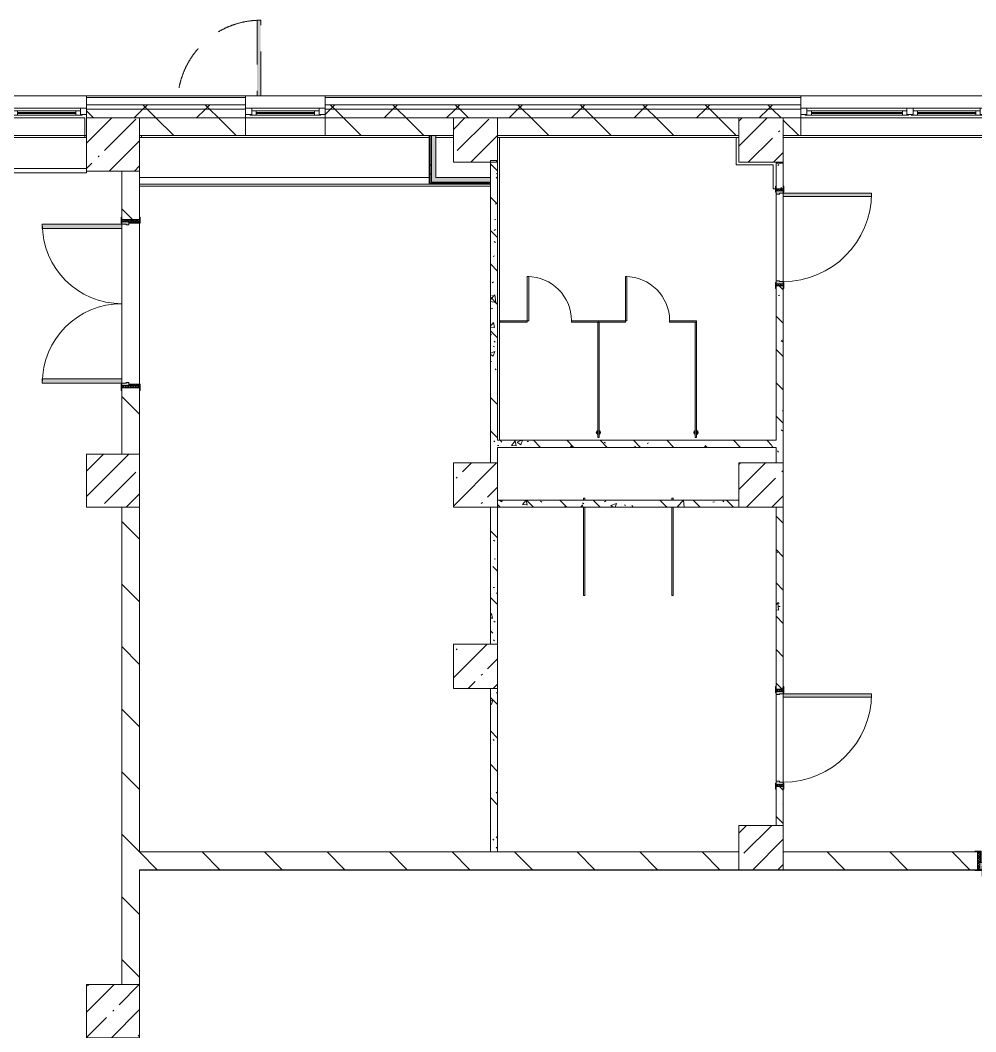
# Model space of a CAD drawing. Header units: millimetres. Extents: x -3456 to 185767, y -8553 to 29000.
# Drawn here: x 124167 to 134976, y 16767 to 28205 of the extents above; entities that cross this region are included whole.
import ezdxf

# ---------------------------------------------------------------- set-up
doc = ezdxf.new("R2010")
doc.units = ezdxf.units.MM
doc.linetypes.add('200_ШТРИХ__ш1_п0_6_', pattern=[800, 500, -300])
for name, color, linetype, lineweight in [('A-DETL-MBND-1', 7, '200_ШТРИХ__ш1_п0_6_', 9), ('A-DOOR-6', 7, 'Continuous', 5), ('A-GENM', 7, 'Continuous', 5), ('A-GLAZ-2', 7, 'Continuous', 5), ('A-WALL', 7, 'Continuous', 9), ('A-WALL-3', 7, 'Continuous', 5), ('I-WALL-3', 7, 'Continuous', 5), ('S-COLS-2', 7, 'Continuous', 5)]:
    doc.layers.add(name, color=color, linetype=linetype, lineweight=lineweight)
for name, color, linetype, lineweight, true_color in [('A-DOOR-3', 7, 'Continuous', 5, 0xaaaaaa), ('A-DOOR-4', 7, 'Continuous', 5, 0xe2e2e2), ('A-DOOR-FRAM-4', 7, 'Continuous', 5, 0xe2e2e2), ('A-DOOR-FRAM-5', 7, 'Continuous', 5, 0xaaaaaa), ('A-FLOR-2', 7, 'Continuous', 5, 0xaaaaaa), ('A-GENM-1', 7, 'Continuous', 5, 0xe2ddcd), ('I-WALL-1', 7, 'Continuous', 5, 0xe7e7e7), ('I-WALL-5', 7, 'Continuous', 5, 0x787878)]:
    doc.layers.add(name, color=color, linetype=linetype, lineweight=lineweight, true_color=true_color)
pattern_1 = [(45, (58756.86, 0), (-285.1231, 285.1231), []), (45, (59042, 0), (-285.1231, 285.1231), [504.031, -100.806, 16.764, -84.042])]
pattern_2 = [(135, (58756.86, 0), (-353.5534, -353.5534), [])]
pattern_3 = [(135, (58756.86, 0), (-377.1708, -377.1708), [533.4, -88.9, 17.78, -88.9]), (135, (58756.86, 376.94), (-377.1708, -377.1708), []), (50, (58756.86, 0), (637.6445, -55.7866), [66.675, -733.425]), (355, (58756.86, 0), (-123.3494, 668.699), [53.34, -586.74]), (100.451, (58810, -4.65), (514.299, 612.908), [56.665, -623.315]), (46.184, (58756.86, 177.8), (948.7764, -147.15), [100.012, -1100.137]), (96.636, (58835.9, 165.5), (830.909, 865.997), [84.998, -934.973]), (351.184, (58756.9, 177.8), (830.918, 865.988), [80.01, -880.11]), (21, (58845.76, 133.35), (530.6506, -357.9283), [66.675, -733.425]), (326, (58845.76, 133.35), (216.308, 644.6585), [53.34, -586.74]), (71.451, (58890, 103.5), (746.9596, 286.7243), [56.665, -623.315]), (37.5, (58756.86, 0), (10.8105, 295.9426), [16.764, -562.864, 16.764, -578.866, -588.962]), (37.5, (58756.86, 0), (10.8105, 295.9426), [-1175.258, 16.764, -572.198]), (7.5, (58756.86, 0), (233.8692, 350.6318), [16.764, -322.834, 16.764, -549.529, -224.472]), (7.5, (58756.86, 0), (233.8692, 350.6318), [-905.891, 16.764, -207.708]), (327.5, (58558.61, 0), (474.5678, -20.0513), [16.764, -205.486, 16.764, -676.656, -920.115]), (327.5, (58558.61, 0), (474.5678, -20.0513), [-915.67, 16.764, -903.351]), (317.5, (58469.7, 0), (518.4522, 88.9934), [16.764, -272.161, 16.764, -443.738, -653.415]), (317.5, (58469.7, 0), (518.4522, 88.9934), [-749.427, 16.764, -636.651])]
pattern_4 = [(45, (58756.86, 0), (-353.5534, 353.5534), []), (135, (58756.86, 0), (-353.5534, -353.5534), [])]
pattern_5 = [(45, (58756.86, 0), (-530.33, 530.33), []), (135, (58756.86, 0), (-530.33, -530.33), [])]

# ---------------------------------------------------------------- blocks, each defined once
blk = doc.blocks.new('BSC_Колонна _Прямоугольная - 600х600-V98-2_6_1_птичка')
at = {"layer": 'S-COLS-2'}
h = blk.add_hatch(dxfattribs=at)
h.set_pattern_fill('FP_127', color=256, style=0, pattern_type=2)
h.set_pattern_definition([(45, (-66460, -17000), (-285.1231, 285.1231), []), (45, (-66174.88, -17000), (-285.1231, 285.1231), [504.031, -100.806, 16.764, -84.042])])
h.paths.add_polyline_path([(-300, -300), (300, -300), (300, 300), (-300, 300), (-300, 7)])
for p, q in [((300, 300), (-300, 300)), ((-300, 300), (-300, -300)), ((300, -300), (300, 300)), ((-300, -300), (300, -300))]:
    blk.add_line(p, q, dxfattribs=at)
blk = doc.blocks.new('BSC_Колонна _Прямоугольная - 500х500-V123-2_6_1_птичка')
at = {"layer": 'S-COLS-2'}
h = blk.add_hatch(dxfattribs=at)
h.set_pattern_fill('FP_153', color=256, style=0, pattern_type=2)
h.set_pattern_definition([(45, (-73790, -22950), (-285.1231, 285.1231), []), (45, (-73504.88, -22950), (-285.1231, 285.1231), [504.031, -100.806, 16.764, -84.042])])
h.paths.add_polyline_path([(-250, -250), (250, -250), (250, 250), (-250, 250), (-250, -158)])
for p, q in [((250, 250), (-250, 250)), ((-250, 250), (-250, -250)), ((250, -250), (250, 250)), ((-250, -250), (250, -250))]:
    blk.add_line(p, q, dxfattribs=at)
blk = doc.blocks.new('BSC_Колонна _Прямоугольная - 500х500-V124-2_6_1_птичка')
at = {"layer": 'S-COLS-2'}
h = blk.add_hatch(dxfattribs=at)
h.set_pattern_fill('FP_154', color=256, style=0, pattern_type=2)
h.set_pattern_definition([(45, (-70560, -22950), (-285.1231, 285.1231), []), (45, (-70274.88, -22950), (-285.1231, 285.1231), [504.031, -100.806, 16.764, -84.042])])
h.paths.add_polyline_path([(-250, -250), (250, -250), (250, 250), (-250, 250), (-250, -158)])
for p, q in [((250, 250), (-250, 250)), ((-250, 250), (-250, -250)), ((250, -250), (250, 250)), ((-250, -250), (250, -250))]:
    blk.add_line(p, q, dxfattribs=at)
blk = doc.blocks.new('110_Дверь_СКБ_1Ст_Внутренняя1 - Д-4 1100x2100h_су мгн-V128-2_6_1_птичка')
at = {"layer": 'A-DOOR-3'}
h = blk.add_hatch(dxfattribs=at)
h.set_pattern_fill('FP_15', color=256, style=0, pattern_type=2)
h.set_pattern_definition([(135, (1751.41, 164.685), (-14.14214, -14.14214), []), (225, (1751.41, 164.685), (14.14214, -14.14214), [])])
h.paths.add_polyline_path([(562.5, 100), (537.5, 100), (537.5, -100), (562.5, -100)])
at = {"layer": 'A-DOOR-4'}
h = blk.add_hatch(color=256, dxfattribs=at)
h.paths.add_polyline_path([(512.5, 100), (512.5, 60), (502.5, 60), (502.5, 20), (537.5, 20), (537.5, 100)])
h.paths.add_polyline_path([(-487.5, 100), (-512.5, 100), (-512.5, 20), (-477.5, 20), (-477.5, 60), (-487.5, 60)])
at = {"layer": 'A-DOOR-FRAM-4'}
for points in [[(-487.5, 1100), (-487.5, 100), (-447.5, 100), (-447.5, 1100)], [(-567.5, 108), (-567.5, 100), (-497.5, 100), (-497.5, 108)], [(-497.5, 20), (-512.5, 20), (-512.5, -100), (-497.5, -100)], [(522.5, 108), (522.5, 100), (592.5, 100), (592.5, 108)], [(537.5, 20), (522.5, 20), (522.5, -100), (537.5, -100)], [(-567.5, -100), (-567.5, -108), (-497.5, -108), (-497.5, -100)], [(592.5, -100), (522.5, -100), (522.5, -108), (592.5, -108)]]:
    blk.add_hatch(color=256, dxfattribs=at).paths.add_polyline_path(points)
at = {"layer": 'A-DOOR-FRAM-5'}
h = blk.add_hatch(dxfattribs=at)
h.set_pattern_fill('FP_16', color=256, style=0, pattern_type=2)
h.set_pattern_definition([(45, (-371.384, 164.685), (-14.1421, 14.1421), []), (135, (-371.384, 164.685), (-14.1421, -14.1421), [])])
h.paths.add_polyline_path([(-512.5, 100), (-537.5, 100), (-537.5, -100), (-512.5, -100)])
at = {"layer": 'A-DOOR-3'}
for p, q in [((-487.5, 1100), (-487.5, 100)), ((-447.5, 1100), (-487.5, 1100)), ((-447.5, 100), (-447.5, 1100)), ((-487.5, 100), (-447.5, 100))]:
    blk.add_line(p, q, dxfattribs=at)
blk.add_arc((-487.5, 100), 1000, 360, 90, dxfattribs=at)
at = {"layer": 'A-DOOR-FRAM-5'}
for p, q in [((-497.5, 108), (-567.5, 108)), ((-567.5, 108), (-567.5, 100)), ((-567.5, 100), (-497.5, 100)), ((-512.5, 100), (-537.5, 100)), ((-537.5, 100), (-537.5, -100)), ((-487.5, 100), (-512.5, 100)), ((-512.5, 100), (-512.5, 20)), ((-512.5, -100), (-512.5, 100)), ((-497.5, 100), (-512.5, 100)), ((-512.5, 100), (-512.5, 99)), ((-512.5, 99), (-497.5, 99)), ((-512.5, 20), (-477.5, 20)), ((-497.5, 20), (-512.5, 20)), ((-512.5, 20), (-512.5, -100)), ((-497.5, 100), (-497.5, 108)), ((-497.5, 99), (-497.5, 100)), ((-497.5, -100), (-497.5, 20)), ((-487.5, 60), (-487.5, 100)), ((-477.5, 60), (-487.5, 60)), ((-477.5, 20), (-477.5, 60)), ((512.5, 60), (502.5, 60)), ((502.5, 60), (502.5, 20)), ((502.5, 20), (537.5, 20)), ((512.5, 100), (512.5, 60)), ((537.5, 100), (512.5, 100)), ((592.5, 108), (522.5, 108)), ((522.5, 108), (522.5, 100)), ((537.5, 100), (522.5, 100)), ((522.5, 100), (522.5, 99)), ((522.5, 100), (592.5, 100)), ((522.5, 99), (537.5, 99)), ((537.5, 20), (522.5, 20)), ((522.5, 20), (522.5, -100)), ((537.5, 20), (537.5, 100)), ((562.5, 100), (537.5, 100)), ((537.5, 100), (537.5, -100)), ((537.5, 99), (537.5, 100)), ((537.5, -100), (537.5, 20)), ((562.5, -100), (562.5, 100)), ((592.5, 100), (592.5, 108)), ((-497.5, -100), (-567.5, -100)), ((-567.5, -100), (-567.5, -108)), ((-567.5, -108), (-497.5, -108)), ((-537.5, -100), (-512.5, -100)), ((-512.5, -100), (-497.5, -100)), ((-497.5, -108), (-497.5, -100)), ((522.5, -100), (537.5, -100)), ((592.5, -100), (522.5, -100)), ((522.5, -100), (522.5, -108)), ((522.5, -108), (592.5, -108)), ((537.5, -100), (562.5, -100)), ((592.5, -108), (592.5, -100))]:
    blk.add_line(p, q, dxfattribs=at)
blk = doc.blocks.new('110_Дверь_СКБ_1Ст_Внутренняя1 - Д-4 1100x2100h_су мгн-32391219-2_6_1_птичка')
at = {"layer": 'A-DOOR-3'}
h = blk.add_hatch(dxfattribs=at)
h.set_pattern_fill('FP_156', color=256, style=0, pattern_type=2)
h.set_pattern_definition([(135, (1751.41, 104.685), (-14.14214, -14.14214), []), (225, (1751.41, 104.685), (14.14214, -14.14214), [])])
h.paths.add_polyline_path([(562.5, 40), (537.5, 40), (537.5, -40), (562.5, -40)])
at = {"layer": 'A-DOOR-4'}
h = blk.add_hatch(color=256, dxfattribs=at)
h.paths.add_polyline_path([(537.5, 40), (512.5, 40), (512.5, 0), (502.5, 0), (502.5, -40), (537.5, -40)])
h.paths.add_polyline_path([(-477.5, 0), (-487.5, 0), (-487.5, 40), (-512.5, 40), (-512.5, -40), (-477.5, -40)])
at = {"layer": 'A-DOOR-FRAM-4'}
for points in [[(-447.5, 40), (-447.5, 1040), (-487.5, 1040), (-487.5, 40)], [(-497.5, 40), (-497.5, 48), (-567.5, 48), (-567.5, 40)], [(592.5, 48), (522.5, 48), (522.5, 40), (592.5, 40)], [(-497.5, -40), (-567.5, -40), (-567.5, -48), (-497.5, -48)], [(592.5, -48), (592.5, -40), (522.5, -40), (522.5, -48)]]:
    blk.add_hatch(color=256, dxfattribs=at).paths.add_polyline_path(points)
at = {"layer": 'A-DOOR-FRAM-5'}
h = blk.add_hatch(dxfattribs=at)
h.set_pattern_fill('FP_157', color=256, style=0, pattern_type=2)
h.set_pattern_definition([(45, (-371.384, 104.685), (-14.1421, 14.1421), []), (135, (-371.384, 104.685), (-14.1421, -14.1421), [])])
h.paths.add_polyline_path([(-512.5, 40), (-537.5, 40), (-537.5, -40), (-512.5, -40)])
at = {"layer": 'A-DOOR-3'}
for p, q in [((-487.5, 1040), (-487.5, 40)), ((-447.5, 1040), (-487.5, 1040)), ((-447.5, 40), (-447.5, 1040)), ((-487.5, 40), (-447.5, 40))]:
    blk.add_line(p, q, dxfattribs=at)
blk.add_arc((-487.5, 40), 1000, 360, 90, dxfattribs=at)
at = {"layer": 'A-DOOR-FRAM-5'}
for p, q in [((-497.5, 48), (-567.5, 48)), ((-567.5, 48), (-567.5, 40)), ((-567.5, 40), (-497.5, 40)), ((-512.5, 40), (-537.5, 40)), ((-537.5, 40), (-537.5, -40)), ((-487.5, 40), (-512.5, 40)), ((-512.5, 40), (-512.5, -40)), ((-512.5, -40), (-512.5, 40)), ((-497.5, 40), (-512.5, 40)), ((-512.5, 40), (-512.5, 39)), ((-512.5, 39), (-497.5, 39)), ((-497.5, 40), (-497.5, 48)), ((-497.5, 39), (-497.5, 40)), ((-487.5, 0), (-487.5, 40)), ((-477.5, 0), (-487.5, 0)), ((-477.5, -40), (-477.5, 0)), ((512.5, 0), (502.5, 0)), ((502.5, 0), (502.5, -40)), ((512.5, 40), (512.5, 0)), ((537.5, 40), (512.5, 40)), ((592.5, 48), (522.5, 48)), ((522.5, 48), (522.5, 40)), ((537.5, 40), (522.5, 40)), ((522.5, 40), (522.5, 39)), ((522.5, 40), (592.5, 40)), ((522.5, 39), (537.5, 39)), ((537.5, -40), (537.5, 40)), ((562.5, 40), (537.5, 40)), ((537.5, 40), (537.5, -40)), ((537.5, 39), (537.5, 40)), ((562.5, -40), (562.5, 40)), ((592.5, 40), (592.5, 48)), ((-497.5, -40), (-567.5, -40)), ((-567.5, -40), (-567.5, -48)), ((-567.5, -48), (-497.5, -48)), ((-537.5, -40), (-512.5, -40)), ((-497.5, -39), (-512.5, -39)), ((-512.5, -39), (-512.5, -40)), ((-512.5, -40), (-477.5, -40)), ((-512.5, -40), (-497.5, -40)), ((-497.5, -40), (-497.5, -39)), ((-497.5, -48), (-497.5, -40)), ((502.5, -40), (537.5, -40)), ((537.5, -39), (522.5, -39)), ((522.5, -39), (522.5, -40)), ((522.5, -40), (537.5, -40)), ((592.5, -40), (522.5, -40)), ((522.5, -40), (522.5, -48)), ((522.5, -48), (592.5, -48)), ((537.5, -40), (537.5, -39)), ((537.5, -40), (562.5, -40)), ((592.5, -48), (592.5, -40))]:
    blk.add_line(p, q, dxfattribs=at)
blk = doc.blocks.new('131_Сантехническая перегородка - СП-2-V132-2_6_1_птичка')
at = {"layer": 'A-GENM'}
for p, q in [((0, 8), (1000, 8)), ((0, 8), (0, -8)), ((1080, 8), (1100, 8)), ((1100, 8), (1100, -8)), ((1000, -8), (0, -8)), ((1100, -8), (1080, -8))]:
    blk.add_line(p, q, dxfattribs=at)
blk = doc.blocks.new('110_Дверь_СКБ_2Ст - Д-10 1800x2100h_Актовый зал EI30-32403870-2_6_1_птичка')
at = {"layer": 'A-DOOR-3'}
h = blk.add_hatch(dxfattribs=at)
h.set_pattern_fill('FP_177', color=256, style=0, pattern_type=2)
h.set_pattern_definition([(135, (1351.41, 164.685), (-14.1421, -14.1421), []), (225, (1351.41, 164.685), (14.1421, -14.1421), [])])
h.paths.add_polyline_path([(937.5, -100), (962.5, -100), (962.5, 100), (937.5, 100)])
at = {"layer": 'A-DOOR-4'}
for points in [[(-887.5, 1000), (-887.5, 100), (-837.5, 100), (-837.5, 1000)], [(862.5, 100), (912.5, 100), (912.5, 1000), (862.5, 1000)]]:
    blk.add_hatch(color=256, dxfattribs=at).paths.add_polyline_path(points)
h = blk.add_hatch(color=256, dxfattribs=at)
h.paths.add_polyline_path([(-912.5, 100), (-912.5, 20), (-877.5, 20), (-877.5, 50), (-887.5, 50), (-887.5, 100)])
h.paths.add_polyline_path([(902.5, 20), (937.5, 20), (937.5, 100), (912.5, 100), (912.5, 50), (902.5, 50)])
at = {"layer": 'A-DOOR-FRAM-4'}
for points in [[(-967.5, 100), (-897.5, 100), (-897.5, 108), (-967.5, 108)], [(-912.5, -100), (-897.5, -100), (-897.5, 20), (-912.5, 20)], [(922.5, 100), (992.5, 100), (992.5, 108), (922.5, 108)], [(922.5, -100), (937.5, -100), (937.5, 20), (922.5, 20)], [(-967.5, -108), (-897.5, -108), (-897.5, -100), (-967.5, -100)], [(922.5, -108), (992.5, -108), (992.5, -100), (922.5, -100)]]:
    blk.add_hatch(color=256, dxfattribs=at).paths.add_polyline_path(points)
at = {"layer": 'A-DOOR-FRAM-5'}
h = blk.add_hatch(dxfattribs=at)
h.set_pattern_fill('FP_178', color=256, style=0, pattern_type=2)
h.set_pattern_definition([(45, (-771.384, 164.685), (-14.1421, 14.1421), []), (135, (-771.384, 164.685), (-14.1421, -14.1421), [])])
h.paths.add_polyline_path([(-937.5, -100), (-912.5, -100), (-912.5, 100), (-937.5, 100)])
at = {"layer": 'A-DOOR-3'}
for p, q in [((-887.5, 1000), (-887.5, 100)), ((-837.5, 1000), (-887.5, 1000)), ((-837.5, 100), (-837.5, 1000)), ((912.5, 1000), (862.5, 1000)), ((862.5, 1000), (862.5, 100)), ((912.5, 100), (912.5, 1000)), ((-887.5, 100), (-837.5, 100)), ((862.5, 100), (912.5, 100))]:
    blk.add_line(p, q, dxfattribs=at)
for centre, start, end in [((-887.5, 100), 0, 90), ((912.5, 100), 90, 180)]:
    blk.add_arc(centre, 900, start, end, dxfattribs=at)
at = {"layer": 'A-DOOR-FRAM-5'}
for p, q in [((-897.5, 108), (-967.5, 108)), ((-967.5, 108), (-967.5, 100)), ((-967.5, 100), (-897.5, 100)), ((-912.5, 100), (-937.5, 100)), ((-937.5, 100), (-937.5, -100)), ((-887.5, 100), (-912.5, 100)), ((-912.5, 100), (-912.5, 20)), ((-912.5, -100), (-912.5, 100)), ((-912.5, 20), (-877.5, 20)), ((-897.5, 20), (-912.5, 20)), ((-912.5, 20), (-912.5, -100)), ((-897.5, 100), (-897.5, 108)), ((-897.5, -100), (-897.5, 20)), ((-887.5, 50), (-887.5, 100)), ((-877.5, 50), (-887.5, 50)), ((-877.5, 20), (-877.5, 50)), ((912.5, 50), (902.5, 50)), ((902.5, 50), (902.5, 20)), ((902.5, 20), (937.5, 20)), ((912.5, 100), (912.5, 50)), ((937.5, 100), (912.5, 100)), ((992.5, 108), (922.5, 108)), ((922.5, 108), (922.5, 100)), ((922.5, 100), (992.5, 100)), ((937.5, 20), (922.5, 20)), ((922.5, 20), (922.5, -100)), ((937.5, 20), (937.5, 100)), ((962.5, 100), (937.5, 100)), ((937.5, 100), (937.5, -100)), ((937.5, -100), (937.5, 20)), ((962.5, -100), (962.5, 100)), ((992.5, 100), (992.5, 108)), ((-897.5, -100), (-967.5, -100)), ((-967.5, -100), (-967.5, -108)), ((-967.5, -108), (-897.5, -108)), ((-937.5, -100), (-912.5, -100)), ((-912.5, -100), (-897.5, -100)), ((-897.5, -108), (-897.5, -100)), ((922.5, -100), (937.5, -100)), ((992.5, -100), (922.5, -100)), ((922.5, -100), (922.5, -108)), ((922.5, -108), (992.5, -108)), ((937.5, -100), (962.5, -100)), ((992.5, -108), (992.5, -100))]:
    blk.add_line(p, q, dxfattribs=at)
blk = doc.blocks.new('BSC_Колонна _Прямоугольная - 500х500-V170-2_6_1_птичка')
at = {"layer": 'S-COLS-2'}
h = blk.add_hatch(dxfattribs=at)
h.set_pattern_fill('FP_184', color=256, style=0, pattern_type=2)
h.set_pattern_definition([(45, (-70560, -20900), (-285.1231, 285.1231), []), (45, (-70274.88, -20900), (-285.1231, 285.1231), [504.031, -100.806, 16.764, -84.042])])
h.paths.add_polyline_path([(-250, -250), (250, -250), (250, 250), (-250, 250)])
for p, q in [((250, 250), (-250, 250)), ((-250, 250), (-250, -250)), ((250, -250), (250, 250)), ((-250, -250), (250, -250))]:
    blk.add_line(p, q, dxfattribs=at)
blk = doc.blocks.new('120_Окно_СКБ_1Ст - 120_Окно_СКБ_1Ст 900х2500_h_-19906774-2_6_1_птичка')
at = {"layer": 'A-GLAZ-2'}
for p, q in [((-450, -75), (-450, -5)), ((-450, -5), (-380, -5)), ((450, -5), (-450, -5)), ((-380, -75), (-450, -75)), ((-450, -75), (-400, -75)), ((-380, -75), (-400, -75)), ((-400, -75), (-400, -85)), ((-400, -85), (400, -85)), ((400, -85), (-400, -85)), ((-380, -5), (-380, -75)), ((380, -35), (-380, -35)), ((-380, -35), (-380, -75)), ((-330, -85), (-330, -35)), ((-330, -55), (330, -55)), ((330, -65), (-330, -65)), ((330, -85), (330, -35)), ((380, -75), (380, -5)), ((380, -5), (450, -5)), ((380, -75), (380, -35)), ((450, -75), (380, -75)), ((400, -75), (380, -75)), ((400, -75), (450, -75)), ((400, -85), (400, -75)), ((450, -5), (450, -75))]:
    blk.add_line(p, q, dxfattribs=at)
blk = doc.blocks.new('120_Окно_СКБ_2Ст - 120_Окно_СКБ_2Ст 2100х2400 _мал створка справа_-19092174-2_6_1_птичка')
at = {"layer": 'A-GLAZ-2'}
for p, q in [((-1050, -75), (-1050, -5)), ((-1050, -5), (-980, -5)), ((1050, -5), (-1050, -5)), ((-980, -75), (-1050, -75)), ((-1050, -75), (-1000, -75)), ((-980, -75), (-1000, -75)), ((-1000, -75), (-1000, -85)), ((-1000, -85), (170, -85)), ((170, -85), (-1000, -85)), ((-980, -5), (-980, -75)), ((150, -35), (-980, -35)), ((-980, -35), (-980, -75)), ((-930, -85), (-930, -35)), ((-930, -55), (100, -55)), ((100, -65), (-930, -65)), ((100, -85), (100, -35)), ((150, -75), (150, -5)), ((150, -5), (220, -5)), ((150, -75), (150, -35)), ((220, -75), (150, -75)), ((170, -75), (150, -75)), ((170, -75), (200, -75)), ((170, -85), (170, -75)), ((220, -75), (200, -75)), ((200, -75), (200, -85)), ((200, -85), (1000, -85)), ((1000, -85), (200, -85)), ((220, -5), (220, -75)), ((980, -35), (220, -35)), ((220, -35), (220, -75)), ((270, -85), (270, -35)), ((270, -55), (930, -55)), ((930, -65), (270, -65)), ((930, -85), (930, -35)), ((980, -75), (980, -5)), ((980, -5), (1050, -5)), ((980, -75), (980, -35)), ((1050, -75), (980, -75)), ((1000, -75), (980, -75)), ((1000, -75), (1050, -75)), ((1000, -85), (1000, -75)), ((1050, -5), (1050, -75))]:
    blk.add_line(p, q, dxfattribs=at)
blk = doc.blocks.new('BSC_Колонна _Прямоугольная - 500х500-V174-2_6_1_птичка')
at = {"layer": 'S-COLS-2'}
h = blk.add_hatch(dxfattribs=at)
h.set_pattern_fill('FP_191', color=256, style=0, pattern_type=2)
h.set_pattern_definition([(45, (-73790, -18850), (-285.1231, 285.1231), []), (45, (-73504.88, -18850), (-285.1231, 285.1231), [504.031, -100.806, 16.764, -84.042])])
h.paths.add_polyline_path([(-250, -250), (250, -250), (250, 250), (-250, 250)])
for p, q in [((250, 250), (-250, 250)), ((-250, 250), (-250, -250)), ((250, -250), (250, 250)), ((-250, -250), (250, -250))]:
    blk.add_line(p, q, dxfattribs=at)
blk = doc.blocks.new('110_Дверь_СКБ_1Ст_Наружная - ДН-2д_л__ Дверь из подвала ЛК _900 мм в свету_ 3300-22851703-2_6_1_птичка')
at = {"layer": 'A-DETL-MBND-1'}
blk.add_hatch(color=256, dxfattribs=at).paths.add_polyline_path([(489.5, 135), (489.5, 990), (449.5, 990), (449.5, 135)])
for p, q in [((489.5, 990), (449.5, 990)), ((449.5, 990), (449.5, 135)), ((489.5, 135), (489.5, 990))]:
    blk.add_line(p, q, dxfattribs=at)
blk.add_arc((489.5, 50), 940, 90, 174.73278, dxfattribs=at)
blk = doc.blocks.new('131_Сантехническая перегородка_Дверь - СД-1-V217-2_6_1_птичка')
at = {"layer": 'A-GENM-1'}
for points in [[(0, -8), (305, -8), (305, 8), (0, 8)], [(805, -8), (1110, -8), (1110, 8), (805, 8)]]:
    blk.add_hatch(color=256, dxfattribs=at).paths.add_polyline_path(points)
at = {"layer": 'A-DOOR-6'}
for p, q in [((321, 508), (305, 508)), ((305, 8), (305, 508)), ((321, 8), (321, 508)), ((321, 8), (305, 8))]:
    blk.add_line(p, q, dxfattribs=at)
blk.add_arc((305, 8), 500, 360, 90, dxfattribs=at)
at = {"layer": 'A-GENM'}
for p, q in [((305, 8), (0, 8)), ((0, 8), (0, -8)), ((305, -8), (305, 8)), ((1110, 8), (805, 8)), ((805, 8), (805, -8)), ((1110, -8), (1110, 8)), ((0, -8), (305, -8)), ((805, -8), (1110, -8))]:
    blk.add_line(p, q, dxfattribs=at)
blk = doc.blocks.new('131_Сантехническая перегородка - СП-4-V223-2_6_1_птичка')
at = {"layer": 'A-GENM-1'}
blk.add_hatch(color=256, dxfattribs=at).paths.add_polyline_path([(1330, 8), (26, 8), (26, -8), (1330, -8)])
at = {"layer": 'A-GENM'}
for p, q in [((1330, 8), (26, 8)), ((26, 8), (26, -8)), ((1330, -8), (1330, 8)), ((26, -8), (1330, -8))]:
    blk.add_line(p, q, dxfattribs=at)
at = {"layer": 'A-GENM', "flags": 128}
for points in [[(97, 8), (97, 9), (96, 9), (96, 9), (96, 10), (95, 10), (95, 11), (94, 11), (94, 12), (93, 12), (93, 12), (92, 13), (92, 13), (91, 13), (91, 14), (90, 14), (90, 14), (89, 14), (89, 14), (88, 15), (87, 15), (87, 15), (86, 15), (86, 15), (85, 15), (84, 15), (84, 15), (83, 15), (83, 15), (82, 15), (81, 15), (81, 15), (80, 15), (80, 14), (79, 14), (78, 14), (78, 14), (77, 13), (77, 13), (76, 13), (76, 13), (75, 12), (75, 12), (74, 11), (74, 11), (74, 11), (73, 10), (73, 10), (72, 9), (72, 9), (72, 8), (71, 8)], [(71, -8), (72, -9), (72, -9), (72, -9), (73, -10), (73, -10), (74, -11), (74, -11), (75, -12), (75, -12), (76, -12), (76, -13), (77, -13), (77, -13), (78, -14), (78, -14), (79, -14), (79, -14), (80, -14), (80, -15), (81, -15), (82, -15), (82, -15), (83, -15), (83, -15), (84, -15), (85, -15), (85, -15), (86, -15), (86, -15), (87, -15), (88, -15), (88, -15), (89, -14), (89, -14), (90, -14), (90, -14), (91, -13), (92, -13), (92, -13), (93, -13), (93, -12), (94, -12), (94, -11), (94, -11), (95, -11), (95, -10), (96, -10), (96, -9), (96, -9), (97, -8), (97, -8)]]:
    blk.add_lwpolyline(points, dxfattribs=at)
at = {"layer": 'A-GENM'}
for radius, start, end in [(24.6, 19.9113, 160.0887), (17.6, 45, 135), (17.6, 45, 135), (15.1, 45, 135), (24.6, 199.9113, 340.0887), (17.6, 225, 315), (17.6, 225, 315), (15.1, 225, 315)]:
    blk.add_arc((84, 0), radius, start, end, dxfattribs=at)
blk = doc.blocks.new('Зашивка приборов отопления29 - Зашивка приборов отопления-33323054-2_6_1_птичка')
at = {"layer": 'A-WALL-3'}
for p, q in [((66780, 26880), (66760, 26880)), ((70036, 26425), (66760, 26425)), ((66760, 26350), (70036, 26350))]:
    blk.add_line(p, q, dxfattribs=at)

msp = doc.modelspace()

# ---------------------------------------------------------------- hatches: boundary and pattern name
at = {"layer": 'A-WALL-3'}
h = msp.add_hatch(dxfattribs=at)
h.set_pattern_fill('FP_120', color=256, style=0, pattern_type=2)
h.set_pattern_definition(pattern_4)
h.paths.add_polyline_path([(150363.5, 27200), (151916.9, 27200), (151916.9, 27250), (139106.9, 27250), (139106.9, 27200), (148508.4, 27200)])
h.paths.add_polyline_path([(135523.4, 27200), (136606.9, 27200), (136606.9, 27250), (135096.9, 27250), (135096.9, 27200)])
h.paths.add_polyline_path([(132740.9, 27200), (132996.9, 27200), (132996.9, 27250), (127616.9, 27250), (127616.9, 27200), (131813.4, 27200)])
h.paths.add_polyline_path([(119512.1, 27200), (119796.9, 27200), (119796.9, 27250), (118616.9, 27250), (118616.9, 27200), (118828.3, 27200)])
h.paths.add_polyline_path([(126712.1, 27200), (126716.9, 27200), (126712.1, 27250), (124916.9, 27250), (124916.9, 27200), (126248.3, 27200)])
h.paths.add_polyline_path([(123712.1, 27200), (124016.9, 27200), (124016.9, 27250), (122936.9, 27250), (122936.9, 27200), (123465.8, 27200)])
h.paths.add_polyline_path([(115582, 27200), (115916.9, 27200), (115916.9, 27250), (114666.7, 27250), (114666.7, 27200), (115118.3, 27200)])
h.paths.add_polyline_path([(113263.3, 27200), (113766.7, 27200), (113766.7, 27250), (112617, 27250), (112617, 27200)])
h.paths.add_polyline_path([(108625.7, 27200), (109517, 27200), (109517, 27250), (108417.1, 27250), (108417.1, 27200)])
h.paths.add_polyline_path([(106770.7, 27200), (107517.1, 27200), (107517.1, 27250), (106263.9, 27250), (106263.9, 27200)])
h.paths.add_polyline_path([(103163.9, 27200), (103163.9, 27250), (100766.9, 27250), (100766.9, 27200), (102133.2, 27200)])
h = msp.add_hatch(dxfattribs=at)
h.set_pattern_fill('FP_120', color=256, style=0, pattern_type=2)
h.set_pattern_definition(pattern_4)
h.paths.add_polyline_path([(150363.5, 27100), (151816.9, 27100), (151816.9, 27200), (139106.9, 27200), (139106.9, 27100), (148508.4, 27100)])
h.paths.add_polyline_path([(131813.4, 27100), (132996.9, 27100), (132996.9, 27200), (127616.9, 27200), (127616.9, 27100), (129958.3, 27100)])
h.paths.add_polyline_path([(125516.9, 27100), (126716.9, 27100), (126712.1, 27200), (124916.9, 27200), (124916.9, 27100), (125320.8, 27100)])
h.paths.add_polyline_path([(135523.4, 27100), (136606.9, 27100), (136606.9, 27200), (135096.9, 27200), (135096.9, 27100), (135506.9, 27100)])
h.paths.add_polyline_path([(113263.3, 27100), (113766.7, 27100), (113766.7, 27200), (112617, 27200), (112617, 27100)])
h.paths.add_polyline_path([(123465.8, 27100), (124016.9, 27100), (124016.9, 27200), (122936.9, 27200), (122936.9, 27100)])
h.paths.add_polyline_path([(115916.9, 27100), (115916.9, 27200), (114666.7, 27200), (114666.7, 27100), (115582, 27100)])
h.paths.add_polyline_path([(118828.3, 27100), (119796.9, 27100), (119796.9, 27200), (118616.9, 27200), (118616.9, 27100)])
h.paths.add_polyline_path([(108625.7, 27100), (109517, 27100), (109517, 27200), (108417.1, 27200), (108417.1, 27100)])
h.paths.add_polyline_path([(106770.7, 27100), (107517.1, 27100), (107517.1, 27200), (106263.9, 27200), (106263.9, 27100)])
h.paths.add_polyline_path([(100816.9, 27100), (103163.9, 27100), (103163.9, 27200), (100816.9, 27200)])
at = {"layer": 'I-WALL-1'}
for points in [[(128867.5, 26425), (128867.5, 26900), (128817.5, 26900), (128817.5, 26425)], [(129486.9, 26375), (129486.9, 26425), (128817.5, 26425), (128817.5, 26375), (129030.8, 26375)]]:
    msp.add_hatch(color=256, dxfattribs=at).paths.add_polyline_path(points)
at = {"layer": 'I-WALL-3'}
h = msp.add_hatch(dxfattribs=at)
h.set_pattern_fill('FP_131', color=256, style=0, pattern_type=2)
h.set_pattern_definition(pattern_2)
h.paths.add_polyline_path([(142956.9, 26900), (142956.9, 27100), (139906.9, 27100), (139906.9, 26900), (142943.4, 26900)])
h.paths.add_polyline_path([(132996.9, 26900), (132996.9, 27100), (132796.9, 27100), (132796.9, 26900)])
h.paths.add_polyline_path([(132296.9, 26900), (132296.9, 27100), (129566.9, 27100), (129566.9, 26900), (131813.4, 26900)])
h.paths.add_polyline_path([(135506.9, 26900), (135506.9, 27100), (135096.9, 27100), (135096.9, 26900)])
h.paths.add_polyline_path([(139233.4, 26900), (139406.9, 26900), (139406.9, 27100), (139106.9, 27100), (139106.9, 26900)])
h.paths.add_polyline_path([(136006.9, 26900), (136606.9, 26900), (136606.9, 27100), (136006.9, 27100)])
h.paths.add_polyline_path([(124016.9, 26900), (124016.9, 27100), (122916.9, 27100), (122916.9, 26900), (123465.8, 26900)])
h.paths.add_polyline_path([(126248.3, 26900), (126716.9, 26900), (126712.1, 27100), (125516.9, 27100), (125516.9, 26900)])
h.paths.add_polyline_path([(119816.9, 26900), (119816.9, 27100), (118616.9, 27100), (118616.9, 26900), (119755.8, 26900)])
h.paths.add_polyline_path([(127616.9, 26900), (129066.9, 26900), (129066.9, 27100), (127616.9, 27100)])
h.paths.add_polyline_path([(115582, 26900), (115916.9, 26900), (115916.9, 27100), (114666.7, 27100), (114666.7, 26900), (115118.3, 26900)])
h.paths.add_polyline_path([(109517, 26900), (109517, 27100), (109121.7, 27100), (109121.7, 26900)])
h.paths.add_polyline_path([(112617, 26900), (113766.7, 26900), (113766.7, 27100), (112617, 27100)])
h = msp.add_hatch(dxfattribs=at)
h.set_pattern_fill('FP_224', color=256, style=0, pattern_type=2)
h.set_pattern_definition(pattern_5)
h.paths.add_polyline_path([(128805, 26362.5), (128805, 26900), (128792.5, 26900), (128792.5, 26362.5)])
h = msp.add_hatch(dxfattribs=at)
h.set_pattern_fill('FP_224', color=256, style=0, pattern_type=2)
h.set_pattern_definition(pattern_5)
h.paths.add_polyline_path([(128817.5, 26375), (128817.5, 26900), (128805, 26900), (128805, 26375)])
h = msp.add_hatch(dxfattribs=at)
h.set_pattern_fill('FP_131', color=256, style=0, pattern_type=2)
h.set_pattern_definition(pattern_2)
h.paths.add_polyline_path([(125316.9, 12300), (125516.9, 12300), (125516.9, 15175), (125316.9, 15175), (125316.9, 13536.1)])
h.paths.add_polyline_path([(125320.8, 16625), (125516.9, 16625), (125516.9, 16700), (125316.9, 16700), (125316.9, 16625)])
h.paths.add_polyline_path([(125378.9, 17300), (125516.9, 17300), (125516.9, 22700), (125316.9, 22700), (125316.9, 17300)])
h.paths.add_polyline_path([(125516.9, 23300), (125516.9, 24050), (125316.9, 24050), (125316.9, 23300)])
h.paths.add_polyline_path([(125516.9, 25950), (125516.9, 26500), (125316.9, 26500), (125316.9, 25950)])
h = msp.add_hatch(dxfattribs=at)
h.set_pattern_fill('FP_224', color=256, style=0, pattern_type=2)
h.set_pattern_definition(pattern_5)
h.paths.add_polyline_path([(129486.9, 26350), (129486.9, 26362.5), (128792.5, 26362.5), (128792.5, 26350), (129030.8, 26350)])
h = msp.add_hatch(dxfattribs=at)
h.set_pattern_fill('FP_224', color=256, style=0, pattern_type=2)
h.set_pattern_definition(pattern_5)
h.paths.add_polyline_path([(129486.9, 26362.5), (129486.9, 26375), (128805, 26375), (128805, 26362.5), (129030.8, 26362.5)])
h = msp.add_hatch(dxfattribs=at)
h.set_pattern_fill('FP_131', color=256, style=0, pattern_type=2)
h.set_pattern_definition(pattern_2)
h.paths.add_polyline_path([(141088.4, 18600), (142956.9, 18600), (142956.9, 18800), (138936.9, 18800), (138936.9, 18600), (139233.4, 18600)])
h.paths.add_polyline_path([(136126.9, 18600), (137336.9, 18600), (137336.9, 18800), (136096.9, 18800), (136096.9, 18600)])
h.paths.add_polyline_path([(132296.9, 18600), (132296.9, 18800), (125516.9, 18800), (125516.9, 18600), (129958.3, 18600)])
h.paths.add_polyline_path([(132796.9, 18600), (134996.9, 18600), (134996.9, 18800), (132796.9, 18800), (132796.9, 18681)])
at = {"layer": 'I-WALL-5'}
h = msp.add_hatch(dxfattribs=at)
h.set_pattern_fill('FP_139', color=256, style=0, pattern_type=2)
h.set_pattern_definition(pattern_3)
h.paths.add_polyline_path([(129566.9, 21150), (129562.9, 22700), (129486.9, 22700), (129486.9, 21150)])
h.paths.add_polyline_path([(129560.6, 23200), (129566.9, 23200), (129566.9, 26617.5), (129486.9, 26617.5), (129486.9, 23200), (129558, 23200)])
h = msp.add_hatch(dxfattribs=at)
h.set_pattern_fill('FP_139', color=256, style=0, pattern_type=2)
h.set_pattern_definition(pattern_3)
h.paths.add_polyline_path([(132764.4, 19100), (132796.9, 19100), (132796.9, 19540), (132716.9, 19540), (132716.9, 19100)])
h.paths.add_polyline_path([(132796.9, 20640), (132796.9, 22700), (132716.9, 22700), (132716.9, 20640)])
h.paths.add_polyline_path([(132796.9, 23200), (132796.9, 25200), (132716.9, 25200), (132716.9, 23200), (132730.7, 23200)])
h.paths.add_polyline_path([(132796.9, 26300), (132796.9, 26587.5), (132716.9, 26587.5), (132716.9, 26300), (132740.9, 26300)])
h = msp.add_hatch(dxfattribs=at)
h.set_pattern_fill('FP_139', color=256, style=0, pattern_type=2)
h.set_pattern_definition(pattern_3)
h.paths.add_polyline_path([(129566.9, 23375), (132716.9, 23375), (132716.9, 23455), (129566.9, 23455)])
h = msp.add_hatch(dxfattribs=at)
h.set_pattern_fill('FP_139', color=256, style=0, pattern_type=2)
h.set_pattern_definition(pattern_3)
h.paths.add_polyline_path([(131813.4, 22700), (132296.9, 22700), (132296.9, 22780), (129566.9, 22780), (129566.9, 22700), (129958.3, 22700)])
h = msp.add_hatch(dxfattribs=at)
h.set_pattern_fill('FP_139', color=256, style=0, pattern_type=2)
h.set_pattern_definition(pattern_3)
h.paths.add_polyline_path([(129486.9, 18800), (129566.9, 18800), (129566.9, 20650), (129486.9, 20650), (129486.9, 20477.7)])
at = {"layer": 'S-COLS-2'}
h = msp.add_hatch(dxfattribs=at)
h.set_pattern_fill('FP_128', color=256, style=0, pattern_type=2)
h.set_pattern_definition(pattern_1)
h.paths.add_polyline_path([(125516.9, 26500), (125516.9, 27100), (124916.9, 27100), (124916.9, 26500), (125320.8, 26500)])
h = msp.add_hatch(dxfattribs=at)
h.set_pattern_fill('FP_128', color=256, style=0, pattern_type=2)
h.set_pattern_definition(pattern_1)
h.paths.add_polyline_path([(129066.9, 26600), (129566.9, 26600), (129566.9, 27100), (129066.9, 27100), (129066.9, 26840.9)])
h = msp.add_hatch(dxfattribs=at)
h.set_pattern_fill('FP_128', color=256, style=0, pattern_type=2)
h.set_pattern_definition(pattern_1)
h.paths.add_polyline_path([(132740.9, 26600), (132796.9, 26600), (132796.9, 27100), (132296.9, 27100), (132296.9, 26600)])
h = msp.add_hatch(dxfattribs=at)
h.set_pattern_fill('FP_128', color=256, style=0, pattern_type=2)
h.set_pattern_definition(pattern_1)
h.paths.add_polyline_path([(125316.9, 22700), (125516.9, 22700), (125516.9, 23300), (124916.9, 23300), (124916.9, 22700)])

# ---------------------------------------------------------------- linework, layer by layer
at = {"layer": 'A-FLOR-2'}
for p, q in [((124916.9, 26880), (124896.9, 26880)), ((129586.9, 26880), (129586.9, 23455)), ((132265.9, 26569), (132265.9, 26880)), ((135075.9, 26879), (132796.9, 26879)), ((132685.9, 26569), (132265.9, 26569)), ((132685.9, 26300), (132685.9, 26569)), ((132796.9, 26600), (132796.9, 26587.5)), ((129486.9, 26330), (125516.9, 26330)), ((132708.9, 26300), (132685.9, 26300)), ((134966.9, 18592.9), (125516.9, 18592.9))]:
    msp.add_line(p, q, dxfattribs=at)
at = {"layer": 'A-WALL'}
for p, q in [((126716.9, 27330), (124916.9, 27330)), ((126716.9, 27250), (124916.9, 27250)), ((132996.9, 27330), (127616.9, 27330)), ((132996.9, 27250), (127616.9, 27250)), ((126716.9, 27200), (124916.9, 27200)), ((132996.9, 27200), (127616.9, 27200)), ((126716.9, 27100), (125516.9, 27100)), ((129066.9, 27100), (127616.9, 27100)), ((132296.9, 27100), (129566.9, 27100)), ((132996.9, 27100), (132796.9, 27100)), ((128805, 26900), (128805, 26362.5)), ((128817.5, 26900), (128817.5, 26375)), ((128805, 26362.5), (129486.9, 26362.5)), ((128817.5, 26375), (129486.9, 26375)), ((129486.9, 18800), (129566.9, 18800))]:
    msp.add_line(p, q, dxfattribs=at)
at = {"layer": 'A-WALL-3'}
for p, q in [((152066.9, 27350), (113766.7, 27350)), ((124916.9, 27350), (124916.9, 27100)), ((126716.9, 27100), (126716.9, 27350)), ((127616.9, 27350), (127616.9, 27100)), ((132996.9, 27100), (132996.9, 27350)), ((124916.9, 27100), (125516.9, 27100)), ((129066.9, 27100), (129566.9, 27100)), ((132296.9, 27100), (132796.9, 27100))]:
    msp.add_line(p, q, dxfattribs=at)
at = {"layer": 'I-WALL-3'}
for p, q in [((124016.9, 27100), (124896.9, 27100)), ((124896.9, 26880), (124896.9, 27100)), ((125516.9, 27100), (125516.9, 26900)), ((126716.9, 26900), (126716.9, 27100)), ((126716.9, 27100), (127616.9, 27100)), ((127616.9, 27100), (127616.9, 26900)), ((129066.9, 26900), (129066.9, 27100)), ((129566.9, 27100), (129566.9, 26900)), ((132296.9, 26900), (132296.9, 27100)), ((132796.9, 27100), (132796.9, 26900)), ((132996.9, 26900), (132996.9, 27100)), ((132996.9, 27100), (135096.9, 27100)), ((109121.7, 26900), (124916.9, 26900)), ((124896.9, 26880), (119516.9, 26880)), ((125516.9, 26900), (129066.9, 26900)), ((125536.9, 26900), (125536.9, 26880)), ((128793, 26880), (125536.9, 26880)), ((128867.5, 26900), (128792.5, 26900)), ((128792.5, 26900), (128792.5, 26350)), ((128867.5, 26425), (128867.5, 26900)), ((129066.9, 26880), (128867.5, 26880)), ((129566.9, 26900), (132296.9, 26900)), ((132296.9, 26880), (129566.9, 26880)), ((135506.9, 26900), (132796.9, 26900)), ((135097.8, 26880), (132796.9, 26880)), ((129486.9, 26617.5), (129486.9, 23200)), ((129566.9, 26617.5), (129486.9, 26617.5)), ((129566.9, 23455), (129566.9, 26617.5)), ((132716.9, 26587.5), (132716.9, 26330)), ((132796.9, 26587.5), (132716.9, 26587.5)), ((132796.9, 26330), (132796.9, 26587.5)), ((119537.9, 26529), (124916.9, 26529)), ((124917.4, 26479), (119537.9, 26479)), ((124917.4, 26500.3), (124917.4, 26479)), ((125516.9, 26500), (125316.9, 26500)), ((125316.9, 26500), (125316.9, 25980)), ((125516.9, 25980), (125516.9, 26500)), ((129486.9, 26425), (128867.5, 26425)), ((128792.5, 26350), (129486.9, 26350)), ((132716.9, 25260), (132716.9, 26240)), ((132796.9, 26210), (132796.9, 25250)), ((125316.9, 24150), (125316.9, 25850)), ((125516.9, 25910), (125516.9, 24090)), ((132716.9, 25170), (132716.9, 23455)), ((132796.9, 23200), (132796.9, 25170)), ((125316.9, 24020), (125316.9, 23300)), ((125516.9, 23300), (125516.9, 24020)), ((132716.9, 23455), (129566.9, 23455)), ((129566.9, 23375), (132716.9, 23375)), ((129566.9, 23200), (129566.9, 23375)), ((132716.9, 23375), (132716.9, 23200)), ((125316.9, 23300), (125516.9, 23300)), ((132296.9, 22780), (129566.9, 22780)), ((125316.9, 22700), (125316.9, 17300)), ((125516.9, 22700), (125316.9, 22700)), ((125516.9, 18800), (125516.9, 22700)), ((129486.9, 22700), (129486.9, 21150)), ((129566.9, 21150), (129566.9, 22700)), ((129566.9, 22700), (132296.9, 22700)), ((132716.9, 22700), (132716.9, 20670)), ((132796.9, 20670), (132796.9, 22700)), ((129486.9, 20650), (129486.9, 18800)), ((129566.9, 18800), (129566.9, 20650)), ((132716.9, 19600), (132716.9, 20580)), ((132796.9, 20550), (132796.9, 19590)), ((132716.9, 19510), (132716.9, 19100)), ((132796.9, 19100), (132796.9, 19510)), ((129486.9, 18800), (125516.9, 18800)), ((132296.9, 18800), (129566.9, 18800)), ((134966.9, 18800), (132796.9, 18800)), ((125516.9, 17300), (125516.9, 18600)), ((125516.9, 18600), (132296.9, 18600)), ((132796.9, 18600), (134966.9, 18600))]:
    msp.add_line(p, q, dxfattribs=at)
at = {"layer": 'S-COLS-2'}
for p, q in [((125516.9, 27100), (124916.9, 27100)), ((124916.9, 27100), (124916.9, 26500)), ((125516.9, 26900), (125516.9, 27100)), ((129566.9, 27100), (129066.9, 27100)), ((129066.9, 27100), (129066.9, 26900)), ((129566.9, 26900), (129566.9, 27100)), ((132796.9, 27100), (132296.9, 27100)), ((132296.9, 27100), (132296.9, 26900)), ((132796.9, 26900), (132796.9, 27100)), ((125516.9, 26500), (125516.9, 26900)), ((129066.9, 26900), (129066.9, 26600)), ((129566.9, 26600), (129566.9, 26900)), ((132296.9, 26900), (132296.9, 26600)), ((132796.9, 26600), (132796.9, 26900)), ((129066.9, 26600), (129566.9, 26600)), ((132296.9, 26600), (132796.9, 26600)), ((124916.9, 26500), (125516.9, 26500)), ((125316.9, 23300), (124916.9, 23300)), ((124916.9, 23300), (124916.9, 22700)), ((125516.9, 23300), (125316.9, 23300)), ((125516.9, 22700), (125516.9, 23300)), ((124916.9, 22700), (125316.9, 22700)), ((125316.9, 22700), (125516.9, 22700))]:
    msp.add_line(p, q, dxfattribs=at)

# ---------------------------------------------------------------- block references
at = {"layer": 'A-DETL-MBND-1'}
msp.add_blockref('110_Дверь_СКБ_1Ст_Наружная - ДН-2д_л__ Дверь из подвала ЛК _900 мм в свету_ 3300-22851703-2_6_1_птичка', (126397.4, 27215), dxfattribs=at)
at = {"layer": 'A-DOOR-3'}
for name, p, rotation in [('110_Дверь_СКБ_1Ст_Внутренняя1 - Д-4 1100x2100h_су мгн-32391219-2_6_1_птичка', (132756.9, 25762.5), 269.9999999999999), ('110_Дверь_СКБ_2Ст - Д-10 1800x2100h_Актовый зал EI30-32403870-2_6_1_птичка', (125416.9, 24987.5), 89.9999999999999), ('110_Дверь_СКБ_1Ст_Внутренняя1 - Д-4 1100x2100h_су мгн-32391219-2_6_1_птичка', (132756.9, 20102.5), 269.9999999999999), ('110_Дверь_СКБ_1Ст_Внутренняя1 - Д-4 1100x2100h_су мгн-V128-2_6_1_птичка', (135559.4, 18700), 180)]:
    msp.add_blockref(name, p, dxfattribs=dict(at, rotation=rotation))
at = {"layer": 'A-GENM'}
for p in [(129597.9, 24798.5), (130708.2, 24798.5)]:
    msp.add_blockref('131_Сантехническая перегородка_Дверь - СД-1-V217-2_6_1_птичка', p, dxfattribs=at)
for name, p, rotation in [('131_Сантехническая перегородка - СП-4-V223-2_6_1_птичка', (130708.2, 23460.5), 90.00000000001177), ('131_Сантехническая перегородка - СП-4-V223-2_6_1_птичка', (131810.6, 23460.5), 90.00000000001177), ('131_Сантехническая перегородка - СП-2-V132-2_6_1_птичка', (130546.9, 21700), 90.00000000000006), ('131_Сантехническая перегородка - СП-2-V132-2_6_1_птичка', (131546.9, 21700), 90.00000000000006)]:
    msp.add_blockref(name, p, dxfattribs=dict(at, rotation=rotation))
at = {"layer": 'A-GLAZ-2'}
for name, p in [('120_Окно_СКБ_1Ст - 120_Окно_СКБ_1Ст 900х2500_h_-19906774-2_6_1_птичка', (124466.9, 27215)), ('120_Окно_СКБ_1Ст - 120_Окно_СКБ_1Ст 900х2500_h_-19906774-2_6_1_птичка', (127166.9, 27215)), ('120_Окно_СКБ_2Ст - 120_Окно_СКБ_2Ст 2100х2400 _мал створка справа_-19092174-2_6_1_птичка', (134046.9, 27215))]:
    msp.add_blockref(name, p, dxfattribs=at)
at = {"layer": 'A-WALL-3'}
msp.add_blockref('Зашивка приборов отопления29 - Зашивка приборов отопления-33323054-2_6_1_птичка', (58756.9, 0), dxfattribs=at)
at = {"layer": 'S-COLS-2'}
for name, p in [('BSC_Колонна _Прямоугольная - 500х500-V124-2_6_1_птичка', (129316.9, 22950)), ('BSC_Колонна _Прямоугольная - 500х500-V123-2_6_1_птичка', (132546.9, 22950)), ('BSC_Колонна _Прямоугольная - 500х500-V170-2_6_1_птичка', (129316.9, 20900)), ('BSC_Колонна _Прямоугольная - 500х500-V174-2_6_1_птичка', (132546.9, 18850)), ('BSC_Колонна _Прямоугольная - 600х600-V98-2_6_1_птичка', (125216.9, 17000))]:
    msp.add_blockref(name, p, dxfattribs=at)

doc.saveas('drawing.dxf')
